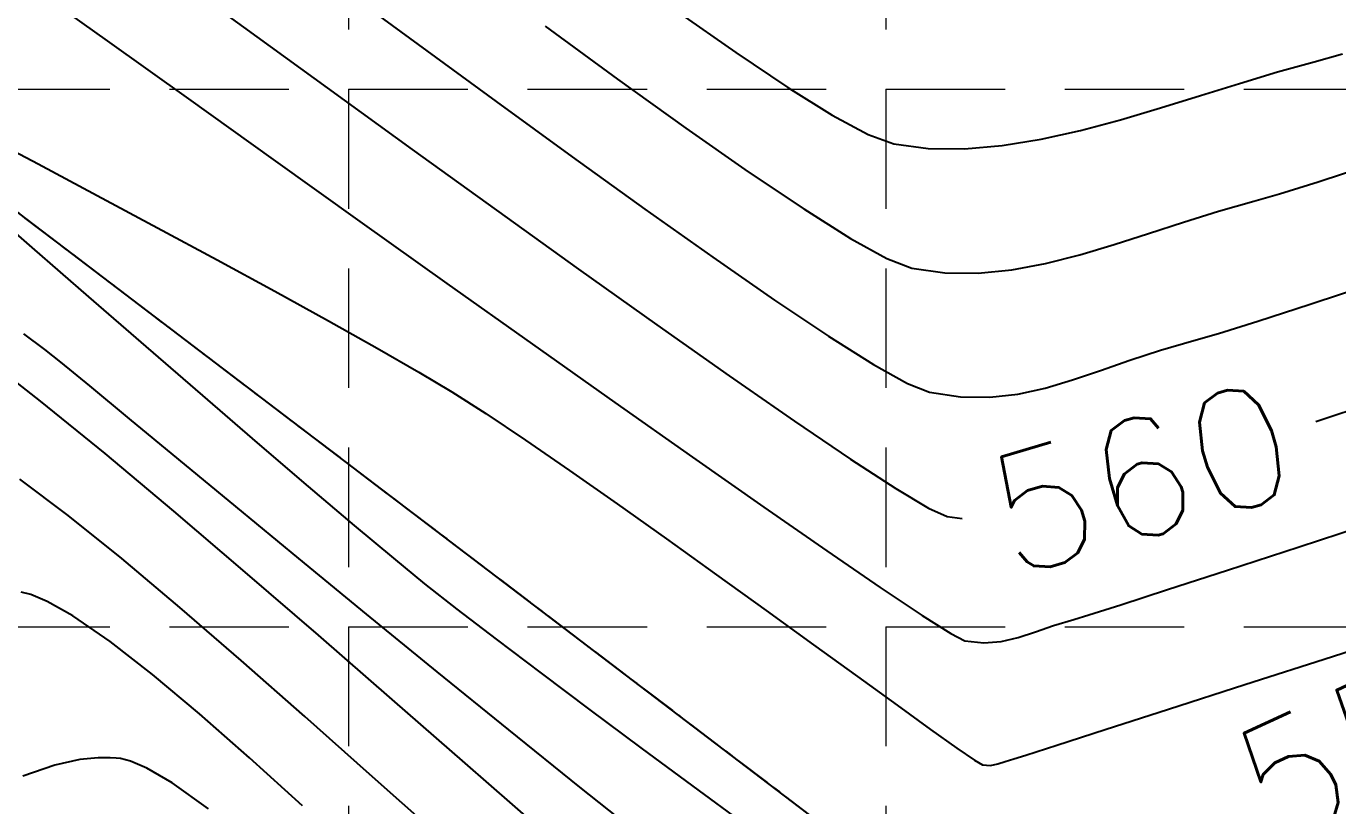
# Model space of a CAD drawing. Header units: inches. Extents: x 2547543 to 2548696, y 7125653 to 7126375.
# Drawn here: x 2548090.79 to 2548134.72, y 7125828.38 to 7125854.49 of the extents above; entities that cross this region are included whole.
import ezdxf

# ---------------------------------------------------------------- set-up
doc = ezdxf.new("R2010")
doc.units = ezdxf.units.IN
doc.header["$MEASUREMENT"] = 0
doc.linetypes.add('CENTER', pattern=[2, 1.25, -0.25, 0.25, -0.25])
doc.linetypes.add('HIDDEN', pattern=[0.375, 0.25, -0.125])
for name, color, linetype in [('CONT-MJR', 6, 'Continuous'), ('CONT-MNR', 14, 'Continuous'), ('GRID', 254, 'HIDDEN'), ('V-AREA', 6, 'Continuous'), ('V-CREEK-CNTR-E', 2, 'CENTER')]:
    doc.layers.add(name, color=color, linetype=linetype)
doc.styles.add('L80', font='simplex', dxfattribs={"height": 3.2})

msp = doc.modelspace()

# ---------------------------------------------------------------- linework, layer by layer
at = {"layer": 'CONT-MJR', "color": 35, "elevation": 560}
for points in [[(2548095.367934962, 7125856.415788596), (2548098.069055076, 7125854.453627482)], [(2548100.869209807, 7125852.421879034), (2548103.710752995, 7125850.365050976)], [(2548091.264466803, 7125841.932611672), (2548089.270622442, 7125843.481566425)], [(2548114.337887086, 7125842.777097179), (2548116.52168014, 7125841.262486967)], [(2548133.988439508, 7125841.251819946), (2548135.88145105, 7125841.876678449)]]:
    msp.add_lwpolyline(points, dxfattribs=at)
at = {"layer": 'CONT-MJR', "color": 35, "extrusion": (-0.5872775416446047, -0.8093856244583725, 0), "elevation": -7264004.926612789}
msp.add_lwpolyline([(-2122460.338840289, 560.0000000000005), (-2122456.879235069, 560.0000000000005)], dxfattribs=at)
at = {"layer": 'CONT-MJR', "color": 35, "extrusion": (-0.5849085321117137, -0.8110992596858418, 0), "elevation": -7270179.556849882}
msp.add_lwpolyline([(-2101205.643675187, 560.0000000000009), (-2101202.160395614, 560.0000000000009)], dxfattribs=at)
at = {"layer": 'CONT-MJR', "color": 35, "extrusion": (0.5828390137095988, 0.8125876470252438, 0), "elevation": 7275512.225916372}
msp.add_lwpolyline([(2082662.516643172, 560), (2082659.13069259, 560)], dxfattribs=at)
at = {"layer": 'CONT-MJR', "color": 35, "extrusion": (-0.5799427815307296, -0.8146572102120011, 0), "elevation": -7282879.699091987}
msp.add_lwpolyline([(-2056747.552002839, 560.0000000000009), (-2056744.336132953, 560.0000000000009)], dxfattribs=at)
at = {"layer": 'CONT-MJR', "color": 35, "extrusion": (-0.5758582473411856, -0.8175495575004234, 0), "elevation": -7293082.265873991}
msp.add_lwpolyline([(-2020268.556122043, 560.0000000000009), (-2020265.583047957, 560.0000000000009)], dxfattribs=at)
at = {"layer": 'CONT-MJR', "color": 35, "extrusion": (-0.6301000482419832, -0.7765139594401703, 0), "elevation": -7138868.162102593}
msp.add_lwpolyline([(-2511362.118795167, 560), (-2511364.908717334, 560)], dxfattribs=at)
at = {"layer": 'CONT-MJR', "color": 35, "extrusion": (0.5607171257787568, 0.828007430436714, 0), "elevation": 7329022.085637598}
msp.add_lwpolyline([(1885721.81788765, 560.0000000000005), (1885719.548216537, 560.0000000000005)], dxfattribs=at)
at = {"layer": 'CONT-MJR', "color": 35, "extrusion": (-0.6413030618805654, -0.7672876793110989, 0), "elevation": -7101669.489954524}
msp.add_lwpolyline([(-2614699.429636928, 560), (-2614702.427246831, 560)], dxfattribs=at)
at = {"layer": 'CONT-MJR', "color": 35, "extrusion": (-0.5449916798304436, -0.8384414522884656, 0), "elevation": -7363302.957619121}
msp.add_lwpolyline([(-1747075.4135432, 560), (-1747073.604031192, 560)], dxfattribs=at)
at = {"layer": 'CONT-MJR', "color": 35, "extrusion": (-0.5126267309951721, -0.8586115738034305, 0), "elevation": -7424562.225442106}
msp.add_lwpolyline([(-1465050.300885005, 560.0000000000009), (-1465049.022787808, 560.0000000000009)], dxfattribs=at)
at = {"layer": 'CONT-MJR', "color": 35, "extrusion": (0.4112374217314148, 0.9115282677831219, 0), "elevation": 7543285.802991353}
msp.add_lwpolyline([(607727.0547067011, 560.0000000000009), (607726.374571946, 560.0000000000009)], dxfattribs=at)
at = {"layer": 'CONT-MJR', "color": 35, "extrusion": (-0.648902997684776, -0.760871145198523, 0), "elevation": -7075311.669705806}
msp.add_lwpolyline([(-2685202.138783126, 560.0000000000009), (-2685205.286085126, 560.0000000000009)], dxfattribs=at)
at = {"layer": 'CONT-MJR', "color": 35, "extrusion": (-0.1361919808488382, -0.9906824639370931, 0), "elevation": -7406476.54858977}
msp.add_lwpolyline([(1553897.418477478, 560.0000000000009), (1553897.926443026, 560.0000000000009)], dxfattribs=at)
at = {"layer": 'CONT-MJR', "color": 35, "extrusion": (0.6538722994289881, 0.7566049273163954, 0), "elevation": 7057573.568301516}
msp.add_lwpolyline([(2731480.072201138, 560.0000000000009), (2731483.310879358, 560.0000000000009)], dxfattribs=at)
at = {"layer": 'CONT-MJR', "color": 35, "extrusion": (-0.6567336045072537, -0.7541226509732419, 0), "elevation": -7047176.172026929}
msp.add_lwpolyline([(-2758191.07569948, 560), (-2758194.347256182, 560)], dxfattribs=at)
at = {"layer": 'CONT-MJR', "color": 35, "extrusion": (-0.6577250475940045, -0.7532580977111792, 0), "elevation": -7043541.809921481}
msp.add_lwpolyline([(-2767455.657473731, 560), (-2767458.903315529, 560)], dxfattribs=at)
at = {"layer": 'CONT-MJR', "color": 35, "extrusion": (-0.6568626948080449, -0.7540102122448431, 0), "elevation": -7046703.884218591}
msp.add_lwpolyline([(-2759391.049612924, 560), (-2759394.211114821, 560)], dxfattribs=at)
at = {"layer": 'CONT-MNR', "color": 35, "extrusion": (-0.5818669886146303, -0.8132839648982032, 0), "elevation": -7277994.28493959}
msp.add_lwpolyline([(-2073978.753923964, 559), (-2073975.624771077, 559)], dxfattribs=at)
at = {"layer": 'CONT-MNR', "color": 35, "extrusion": (-0.5931660802071064, -0.8050801210387303, 0), "elevation": -7248332.113017168}
msp.add_lwpolyline([(-2175390.243422364, 561), (-2175386.996961746, 561)], dxfattribs=at)
at = {"layer": 'CONT-MNR', "color": 35}
for points, elevation in [([(2548112.607644571, 7125854.974133085), (2548114.55471296, 7125853.605707426)], 563), ([(2548103.920697644, 7125853.872798085), (2548106.525449601, 7125851.963964265)], 561), ([(2548132.703889885, 7125852.958069369), (2548133.930106963, 7125853.295047265)], 563), ([(2548116.297288932, 7125852.437911033), (2548117.791280093, 7125851.511650759)], 563), ([(2548106.525449601, 7125851.963964265), (2548109.071292385, 7125850.113055181)], 561), ([(2548117.791280093, 7125851.511650759), (2548118.992594051, 7125850.867833463)], 563), ([(2548089.289549309, 7125850.878176248), (2548091.184168631, 7125849.876596468)], 558), ([(2548118.992594051, 7125850.867833463), (2548119.857138413, 7125850.547365996)], 563), ([(2548121.007434578, 7125850.389721006), (2548122.219985329, 7125850.377611957)], 563), ([(2548134.063655881, 7125849.277274069), (2548135.731321874, 7125849.821129117)], 562), ([(2548132.775995722, 7125848.872828336), (2548134.063655881, 7125849.277274069)], 562), ([(2548131.918093165, 7125848.626946645), (2548132.775995722, 7125848.872828336)], 562), ([(2548090.987990648, 7125847.074909996), (2548089.17442699, 7125848.64907671)], 558), ([(2548095.185212022, 7125847.741895953), (2548097.18509668, 7125846.663069111)], 558), ([(2548118.397697282, 7125847.384943038), (2548119.620722115, 7125846.710065939)], 562), ([(2548126.080350397, 7125846.832051877), (2548127.230374895, 7125847.174002985)], 562), ([(2548092.88100035, 7125845.431362605), (2548090.987990648, 7125847.074909996)], 558), ([(2548120.449927497, 7125846.387840953), (2548121.560834188, 7125846.232088137)], 562), ([(2548121.560834188, 7125846.232088137), (2548122.679095206, 7125846.22138954)], 562), ([(2548122.679095206, 7125846.22138954), (2548123.80494517, 7125846.332988439)], 562), ([(2548091.410515043, 7125843.663724566), (2548090.709531575, 7125844.191438014)], 559), ([(2548129.906079369, 7125843.958846025), (2548130.724968752, 7125844.195677135)], 561), ([(2548102.54296605, 7125843.706445612), (2548103.937428622, 7125842.904679943)], 558), ([(2548128.790326869, 7125843.641802774), (2548129.906079369, 7125843.958846025)], 561), ([(2548119.166861027, 7125843.164769007), (2548120.309244159, 7125842.523841267)], 561), ([(2548120.309244159, 7125842.523841267), (2548121.04271658, 7125842.228315908)], 561), ([(2548124.007707901, 7125842.171545329), (2548124.925887998, 7125842.371846939)], 561), ([(2548124.925887998, 7125842.371846939), (2548125.842897311, 7125842.6425501)], 561), ([(2548110.506397397, 7125841.886894461), (2548113.108275027, 7125840.053699276)], 559), ([(2548121.04271658, 7125842.228315908), (2548122.086464824, 7125842.076253202)], 561), ([(2548122.086464824, 7125842.076253202), (2548123.068014387, 7125842.06517188)], 561), ([(2548123.068014387, 7125842.06517188), (2548124.007707901, 7125842.171545329)], 561), ([(2548095.896515033, 7125839.979955569), (2548094.246598336, 7125841.343094021)], 559), ([(2548107.507231857, 7125840.628292014), (2548108.989350525, 7125839.609267466)], 558), ([(2548108.989350525, 7125839.609267466), (2548110.580857102, 7125838.494587349)], 558), ([(2548110.580857102, 7125838.494587349), (2548112.237700796, 7125837.31908353)], 558), ([(2548133.432873633, 7125837.056198425), (2548136.159015513, 7125837.945434695)], 559), ([(2548103.096898683, 7125836.669770993), (2548101.781160271, 7125837.770844831)], 558), ([(2548117.608649231, 7125836.916403497), (2548119.3951759, 7125835.694522583)], 559), ([(2548113.915830817, 7125836.117587879), (2548115.571196374, 7125834.924932262)], 558), ([(2548106.546045466, 7125833.955460397), (2548105.227819358, 7125834.966484788)], 558), ([(2548115.571196374, 7125834.924932262), (2548117.159746676, 7125833.775948547)], 558), ([(2548125.882051773, 7125834.622644785), (2548126.387363065, 7125834.775203118)], 559), ([(2548093.598318382, 7125833.885560118), (2548092.347053659, 7125834.745605475)], 562), ([(2548124.592763138, 7125834.210782329), (2548125.204765371, 7125834.422227604)], 559), ([(2548134.548386891, 7125833.382655482), (2548137.789348396, 7125834.424926711)], 558), ([(2548121.760983611, 7125834.149843905), (2548122.228294747, 7125833.90926582)], 559), ([(2548117.159746676, 7125833.775948547), (2548118.637430931, 7125832.705468601)], 558), ([(2548100.114119884, 7125831.372455664), (2548097.983594407, 7125833.24933384)], 561), ([(2548131.613439269, 7125832.438595843), (2548134.548386891, 7125833.382655482)], 558), ([(2548096.587169674, 7125831.462182706), (2548095.020720683, 7125832.777080515)], 562), ([(2548109.676781048, 7125831.599348004), (2548108.045635924, 7125832.821268396)], 558), ([(2548102.287633029, 7125829.439030075), (2548100.114119884, 7125831.372455664)], 561), ([(2548124.271575364, 7125830.080514711), (2548125.313573576, 7125830.413707227)], 558), ([(2548093.94893918, 7125829.960603359), (2548093.799447439, 7125829.979968173)], 563), ([(2548094.274881572, 7125829.876909575), (2548093.94893918, 7125829.960603359)], 563), ([(2548113.134496554, 7125829.03407892), (2548111.389671153, 7125830.325138438)], 558), ([(2548121.96477951, 7125830.313370055), (2548122.55849167, 7125829.905223861)], 558), ([(2548123.585914712, 7125829.866463261), (2548123.870037976, 7125829.954544166)], 558), ([(2548122.82108383, 7125829.749740777), (2548123.089018174, 7125829.732351257)], 558), ([(2548123.089018174, 7125829.732351257), (2548123.334768289, 7125829.781828855)], 558), ([(2548123.334768289, 7125829.781828855), (2548123.585914712, 7125829.866463261)], 558)]:
    msp.add_lwpolyline(points, dxfattribs=dict(at, elevation=elevation))
at = {"layer": 'CONT-MNR', "color": 35, "extrusion": (0.5899638481172265, 0.8074296612799867, 0), "elevation": 7256917.979397273}
msp.add_lwpolyline([(2146578.415851851, 562), (2146575.416815504, 562)], dxfattribs=at)
at = {"layer": 'CONT-MNR', "color": 35, "extrusion": (0.5816927351830893, 0.813408606934557, 0), "elevation": 7278438.451856885}
msp.add_lwpolyline([(2072416.320696478, 559.0000000000009), (2072412.975531686, 559.0000000000009)], dxfattribs=at)
at = {"layer": 'CONT-MNR', "color": 35, "extrusion": (-0.5567048785693888, -0.8307103455338943, 0), "elevation": -7338068.114783533}
msp.add_lwpolyline([(-1850252.344063046, 563), (-1850250.246369209, 563)], dxfattribs=at)
at = {"layer": 'CONT-MNR', "color": 35, "extrusion": (0.2745812678511064, -0.9615638966523644, 0), "elevation": -6152293.416175546}
msp.add_lwpolyline([(4406819.423300817, 563), (4406820.41174597, 563)], dxfattribs=at)
at = {"layer": 'CONT-MNR', "color": 35, "extrusion": (0.2884536050747353, -0.9574938734631093, 0), "elevation": -6087942.485904527}
msp.add_lwpolyline([(4495298.097920462, 563.0000000000009), (4495299.42773313, 563.0000000000009)], dxfattribs=at)
at = {"layer": 'CONT-MNR', "color": 35, "extrusion": (-0.5830685304919251, -0.8124229740412238, 0), "elevation": -7274929.558818718}
msp.add_lwpolyline([(-2084716.885814882, 562), (-2084714.073779869, 562)], dxfattribs=at)
at = {"layer": 'CONT-MNR', "color": 35, "extrusion": (-0.2982983173609183, 0.9544726889019115, 0), "elevation": 6041328.349319478}
msp.add_lwpolyline([(-4557750.320361048, 563.0000000000009), (-4557751.690971939, 563.0000000000009)], dxfattribs=at)
at = {"layer": 'CONT-MNR', "color": 35, "extrusion": (0.5813331265001329, 0.8136656537138462, 0), "elevation": 7279353.811651498}
msp.add_lwpolyline([(2069195.47733308, 559.0000000000005), (2069191.985607904, 559.0000000000005)], dxfattribs=at)
at = {"layer": 'CONT-MNR', "color": 35, "extrusion": (0.2962015770270303, -0.955125450276926, 0), "elevation": -6051322.597580878}
msp.add_lwpolyline([(4544471.186114244, 563.0000000000009), (4544472.57963446, 563.0000000000009)], dxfattribs=at)
at = {"layer": 'CONT-MNR', "color": 35, "extrusion": (0.2826482409119085, -0.9592236297701408, 0), "elevation": -6115061.263080696}
msp.add_lwpolyline([(4458333.412713009, 563.0000000000009), (4458334.811360126, 563.0000000000009)], dxfattribs=at)
at = {"layer": 'CONT-MNR', "color": 35, "extrusion": (-0.5729217808599455, -0.819610049362664, 0), "elevation": -7300288.523835478}
msp.add_lwpolyline([(-1994096.367768173, 562), (-1994093.810163231, 562)], dxfattribs=at)
at = {"layer": 'CONT-MNR', "color": 35, "extrusion": (0.2571095585905729, -0.9663822612617435, 0), "elevation": -6231148.424467722}
msp.add_lwpolyline([(4294588.277315282, 563), (4294589.664030389, 563)], dxfattribs=at)
at = {"layer": 'CONT-MNR', "color": 35, "extrusion": (0.1630289748938421, -0.9866212816197829, 0), "elevation": -6615097.783489779}
msp.add_lwpolyline([(3675752.956751942, 563), (3675754.275006759, 563)], dxfattribs=at)
at = {"layer": 'CONT-MNR', "color": 35, "extrusion": (0.2180788229088029, -0.9759311589444775, 0), "elevation": -6398647.683249955}
msp.add_lwpolyline([(4040791.506747395, 563.0000000000005), (4040792.865891601, 563.0000000000005)], dxfattribs=at)
at = {"layer": 'CONT-MNR', "color": 35, "extrusion": (-0.135778146919543, -0.9907392668200322, 0), "elevation": -7405838.939097657}
msp.add_lwpolyline([(1556987.61648391, 563), (1556988.777532234, 563)], dxfattribs=at)
at = {"layer": 'CONT-MNR', "color": 35, "extrusion": (0.08841527449715034, -0.9960837009185491, 0), "elevation": -6872650.490791271}
msp.add_lwpolyline([(3168177.02843796, 563), (3168178.296060462, 563)], dxfattribs=at)
at = {"layer": 'CONT-MNR', "color": 35, "extrusion": (0.4695090241363899, 0.8829276732861503, 0), "elevation": 7487961.857019272}
msp.add_lwpolyline([(1095870.601144261, 558.0000000000009), (1095868.355232696, 558.0000000000009)], dxfattribs=at)
at = {"layer": 'CONT-MNR', "color": 35, "extrusion": (-0.5807898230635598, -0.8140535494829558, 0), "elevation": -7280733.507750805}
msp.add_lwpolyline([(-2064332.089956431, 559.0000000000009), (-2064328.521121296, 559.0000000000009)], dxfattribs=at)
at = {"layer": 'CONT-MNR', "color": 35, "extrusion": (-0.5837173843537251, -0.8119569047697331, 0), "elevation": -7273258.763792131}
msp.add_lwpolyline([(-2090527.834747023, 561.0000000000005), (-2090524.833438236, 561.0000000000005)], dxfattribs=at)
at = {"layer": 'CONT-MNR', "color": 35, "extrusion": (-0.5573982426504451, -0.8302452644190123, 0), "elevation": -7336517.706755531}
msp.add_lwpolyline([(-1856375.660645727, 562), (-1856373.424509516, 562)], dxfattribs=at)
at = {"layer": 'CONT-MNR', "color": 35, "extrusion": (-0.4719219954393853, -0.8816403065993006, 0), "elevation": -7484936.752319829}
msp.add_lwpolyline([(-1116343.15420833, 558), (-1116340.865218247, 558)], dxfattribs=at)
at = {"layer": 'CONT-MNR', "color": 35, "extrusion": (-0.2685309661230972, 0.9632710523175686, 0), "elevation": 6179871.379759938}
msp.add_lwpolyline([(-4368051.499680674, 562), (-4368052.730426515, 562)], dxfattribs=at)
at = {"layer": 'CONT-MNR', "color": 35, "extrusion": (0.5776008083777232, 0.8163193652985336, 0), "elevation": 7288759.278366424}
msp.add_lwpolyline([(2035823.004666244, 561), (2035820.214062618, 561)], dxfattribs=at)
at = {"layer": 'CONT-MNR', "color": 35, "extrusion": (-0.5317572302833748, -0.8468968343554921, 0), "elevation": -7389837.974002238}
msp.add_lwpolyline([(-1631229.312744569, 562), (-1631227.464266523, 562)], dxfattribs=at)
at = {"layer": 'CONT-MNR', "color": 35, "extrusion": (0.2981979774736542, -0.9545040420190068, 0), "elevation": -6041803.57099364}
msp.add_lwpolyline([(4557113.401220703, 562), (4557114.633599542, 562)], dxfattribs=at)
at = {"layer": 'CONT-MNR', "color": 35, "extrusion": (-0.5800427678039287, -0.8145860221722182, 0), "elevation": -7282624.25419709}
msp.add_lwpolyline([(-2057648.324223652, 559), (-2057644.747727201, 559)], dxfattribs=at)
at = {"layer": 'CONT-MNR', "color": 35, "extrusion": (0.3066272078223586, -0.9518296882442069, 0), "elevation": -6001267.75628115}
msp.add_lwpolyline([(4610361.76962769, 562), (4610362.986811735, 562)], dxfattribs=at)
at = {"layer": 'CONT-MNR', "color": 35, "extrusion": (0.3108225713328197, -0.9504679527212132, 0), "elevation": -5980873.911681784}
msp.add_lwpolyline([(4636788.63064812, 562.0000000000009), (4636789.85879467, 562.0000000000009)], dxfattribs=at)
at = {"layer": 'CONT-MNR', "color": 35, "extrusion": (-0.4782936502083311, -0.8781999682136129, 0), "elevation": -7476657.01674784}
msp.add_lwpolyline([(-1170508.34434708, 558.0000000000009), (-1170506.148453475, 558.0000000000009)], dxfattribs=at)
at = {"layer": 'CONT-MNR', "color": 35, "extrusion": (0.5687428358234532, 0.8225154021047245, 0), "elevation": 7310340.165116514}
msp.add_lwpolyline([(1956911.452325561, 561), (1956908.936732608, 561)], dxfattribs=at)
at = {"layer": 'CONT-MNR', "color": 35, "extrusion": (-0.3622082254573387, -0.9320972059882199, 0), "elevation": -7564931.694827599}
msp.add_lwpolyline([(-205945.1127351522, 562.0000000000009), (-205944.2231225921, 562.0000000000009)], dxfattribs=at)
at = {"layer": 'CONT-MNR', "color": 35, "extrusion": (0.2445260738038729, -0.9696427173088358, 0), "elevation": -6286442.21937201}
msp.add_lwpolyline([(4213226.067489188, 562.0000000000005), (4213227.244965883, 562.0000000000005)], dxfattribs=at)
at = {"layer": 'CONT-MNR', "color": 35, "extrusion": (0.1830953935082957, -0.983095151486387, 0), "elevation": -6538835.249423692}
msp.add_lwpolyline([(3809757.796446804, 562), (3809758.949614453, 562)], dxfattribs=at)
at = {"layer": 'CONT-MNR', "color": 35, "extrusion": (0.5790485581278186, 0.8152930561031992, 0), "elevation": 7285129.118492323}
msp.add_lwpolyline([(2048758.566196704, 559), (2048755.051484844, 559)], dxfattribs=at)
at = {"layer": 'CONT-MNR', "color": 35, "extrusion": (0.3134433985789926, -0.9496068849198867, 0), "elevation": -5968055.927147468}
msp.add_lwpolyline([(4653274.529962568, 561), (4653276.782372208, 561)], dxfattribs=at)
at = {"layer": 'CONT-MNR', "color": 35, "extrusion": (0.6552239342990684, 0.7554347065906162, 0), "elevation": 7052682.395099988}
msp.add_lwpolyline([(2744104.136235385, 558.0000000000005), (2744106.680820311, 558.0000000000005)], dxfattribs=at)
at = {"layer": 'CONT-MNR', "color": 35, "extrusion": (-0.4828682043670376, -0.8756930382339196, 0), "elevation": -7470449.438147075}
msp.add_lwpolyline([(-1209491.62119469, 558.0000000000009), (-1209489.561439791, 558.0000000000009)], dxfattribs=at)
at = {"layer": 'CONT-MNR', "color": 35, "extrusion": (-0.5552488185586877, -0.8316842847434244, 0), "elevation": -7341291.885199011}
msp.add_lwpolyline([(-1837389.28175029, 561.0000000000005), (-1837387.105198527, 561.0000000000005)], dxfattribs=at)
at = {"layer": 'CONT-MNR', "color": 35, "extrusion": (0.3091003715626245, -0.9510294213639491, 0), "elevation": -5989259.315540073}
msp.add_lwpolyline([(4625949.757864356, 561.0000000000009), (4625951.605018681, 561.0000000000009)], dxfattribs=at)
at = {"layer": 'CONT-MNR', "color": 35, "extrusion": (-0.4891532881493481, -0.8721978334602082, 0), "elevation": -7461558.179771484}
msp.add_lwpolyline([(-1263182.226374734, 558.0000000000009), (-1263180.362436773, 558.0000000000009)], dxfattribs=at)
at = {"layer": 'CONT-MNR', "color": 35, "extrusion": (-0.3003194310213975, 0.9538386862310546, 0), "elevation": 6031652.696401111}
msp.add_lwpolyline([(-4570535.137442064, 561.0000000000009), (-4570536.517857178, 561.0000000000009)], dxfattribs=at)
at = {"layer": 'CONT-MNR', "color": 35, "extrusion": (-0.5328144549979528, -0.8462320937811533, 0), "elevation": -7387791.906439491}
msp.add_lwpolyline([(-1640453.798552635, 561), (-1640452.024460591, 561)], dxfattribs=at)
at = {"layer": 'CONT-MNR', "color": 35, "extrusion": (-0.6246368754929815, -0.7809153435388279, 0), "elevation": -7156312.509796072}
msp.add_lwpolyline([(-2461220.353255159, 559), (-2461221.042149682, 559)], dxfattribs=at)
at = {"layer": 'CONT-MNR', "color": 35, "extrusion": (-0.6543664759218611, -0.7561775685575475, 0), "elevation": -7055791.028179648}
msp.add_lwpolyline([(-2736098.62468113, 558), (-2736101.139087712, 558)], dxfattribs=at)
at = {"layer": 'CONT-MNR', "color": 35, "extrusion": (-0.5777317122587138, -0.8162267262535666, 0), "elevation": -7288426.84102579}
msp.add_lwpolyline([(-2036992.32131694, 559), (-2036988.937831335, 559)], dxfattribs=at)
at = {"layer": 'CONT-MNR', "color": 35, "extrusion": (0.3125631533539643, -0.9498969813434647, 0), "elevation": -5972366.195017392}
msp.add_lwpolyline([(4647734.914821289, 561.0000000000009), (4647736.00499504, 561.0000000000009)], dxfattribs=at)
at = {"layer": 'CONT-MNR', "color": 35, "extrusion": (0.633805211562585, 0.7734926979591386, 0), "elevation": 7126781.664337947}
msp.add_lwpolyline([(2545464.816287077, 559.0000000000009), (2545466.062236478, 559.0000000000009)], dxfattribs=at)
at = {"layer": 'CONT-MNR', "color": 35, "extrusion": (0.3298616128215372, -0.9440292984790114, 0), "elevation": -5886475.321700854}
msp.add_lwpolyline([(4756048.387229918, 561), (4756049.420773732, 561)], dxfattribs=at)
at = {"layer": 'CONT-MNR', "color": 35, "extrusion": (-0.5137415338457364, -0.8579450077958553, 0), "elevation": -7422648.171620614}
msp.add_lwpolyline([(-1474708.411332184, 558), (-1474707.117621307, 558)], dxfattribs=at)
at = {"layer": 'CONT-MNR', "color": 35, "extrusion": (0.3212466387571923, -0.9469955633936235, 0), "elevation": -5929564.505774944}
msp.add_lwpolyline([(4702216.865424282, 561.0000000000009), (4702217.854004584, 561.0000000000009)], dxfattribs=at)
at = {"layer": 'CONT-MNR', "color": 35, "extrusion": (0.6363028220070913, 0.7714393810960211, 0), "elevation": 7118514.195355447}
msp.add_lwpolyline([(2568492.707215376, 559.0000000000009), (2568494.436945878, 559.0000000000009)], dxfattribs=at)
at = {"layer": 'CONT-MNR', "color": 35, "extrusion": (-0.6529355505083038, -0.7574134715480167, 0), "elevation": -7060951.741432993}
msp.add_lwpolyline([(-2722750.459355202, 558), (-2722752.87576319, 558)], dxfattribs=at)
at = {"layer": 'CONT-MNR', "color": 35, "extrusion": (-0.5386604675901052, -0.8425229377622958, 0), "elevation": -7376248.994395407}
msp.add_lwpolyline([(-1691572.562767135, 558.0000000000009), (-1691571.220144368, 558.0000000000009)], dxfattribs=at)
at = {"layer": 'CONT-MNR', "color": 35, "extrusion": (0.5558909228783179, 0.8312552447121715, 0), "elevation": 7339862.2290391}
msp.add_lwpolyline([(1843063.992070029, 558), (1843062.393668122, 558)], dxfattribs=at)
at = {"layer": 'CONT-MNR', "color": 35, "extrusion": (0.6507235833204069, 0.7593147029464461, 0), "elevation": 7068863.30285916}
msp.add_lwpolyline([(2702141.558351093, 558.0000000000009), (2702143.808951649, 558.0000000000009)], dxfattribs=at)
at = {"layer": 'CONT-MNR', "color": 35, "extrusion": (-0.5735264792901754, -0.8191870223294654, 0), "elevation": -7298806.035008069}
msp.add_lwpolyline([(-1999476.768256563, 559), (-1999473.855516415, 559)], dxfattribs=at)
at = {"layer": 'CONT-MNR', "color": 35, "extrusion": (-0.6366663444647637, -0.771139394549309, 0), "elevation": -7117302.827578088}
msp.add_lwpolyline([(-2571842.887096662, 559), (-2571845.364386996, 559)], dxfattribs=at)
at = {"layer": 'CONT-MNR', "color": 35, "extrusion": (-0.5996980153494451, -0.8002263994557645, 0), "elevation": -7230369.597482983}
msp.add_lwpolyline([(-2234300.32888066, 561), (-2234302.350993753, 561)], dxfattribs=at)
at = {"layer": 'CONT-MNR', "color": 35, "extrusion": (-0.6473077705237945, -0.7622287387782716, 0), "elevation": -7080924.419840192}
msp.add_lwpolyline([(-2670373.753627353, 558), (-2670375.770633748, 558)], dxfattribs=at)
at = {"layer": 'CONT-MNR', "color": 35, "extrusion": (0.6358261335183415, 0.7718323185350017, 0), "elevation": 7120099.552255654}
msp.add_lwpolyline([(2564087.300517458, 559.0000000000009), (2564090.041579979, 559.0000000000009)], dxfattribs=at)
at = {"layer": 'CONT-MNR', "color": 35, "extrusion": (0.5700028899330646, 0.821642687223561, 0), "elevation": 7307326.193530018}
msp.add_lwpolyline([(1968108.009463415, 559.0000000000005), (1968105.436209482, 559.0000000000005)], dxfattribs=at)
at = {"layer": 'CONT-MNR', "color": 35, "extrusion": (0.6264314136880272, 0.779476544833018, 0), "elevation": 7150628.656316321}
msp.add_lwpolyline([(2477668.434104079, 561.0000000000009), (2477670.73989066, 561.0000000000009)], dxfattribs=at)
at = {"layer": 'CONT-MNR', "color": 35, "extrusion": (-0.5821462122149252, -0.8130841208656182, 0), "elevation": -7277279.059494462}
msp.add_lwpolyline([(-2076449.605506359, 558), (-2076447.541599345, 558)], dxfattribs=at)
at = {"layer": 'CONT-MNR', "color": 35, "extrusion": (-0.3097566649393119, 0.9508158646792106, 0), "elevation": 5986057.608165173}
msp.add_lwpolyline([(-4630078.69215786, 559.0000000000009), (-4630081.214724736, 559.0000000000009)], dxfattribs=at)
at = {"layer": 'CONT-MNR', "color": 35, "extrusion": (-0.6433629118076978, -0.7655613389600604, 0), "elevation": -7094614.220761003}
msp.add_lwpolyline([(-2633774.239254055, 561), (-2633776.776506244, 561)], dxfattribs=at)
at = {"layer": 'CONT-MNR', "color": 35, "extrusion": (0.6344982824557943, 0.7729242715561773, 0), "elevation": 7124497.133935288}
msp.add_lwpolyline([(2551839.91382505, 559.0000000000009), (2551842.845328438, 559.0000000000009)], dxfattribs=at)
at = {"layer": 'CONT-MNR', "color": 35, "extrusion": (0.6318108554661432, 0.7751225986353001, 0), "elevation": 7133316.234391095}
msp.add_lwpolyline([(2527087.321467073, 558.0000000000009), (2527088.668181262, 558.0000000000009)], dxfattribs=at)
at = {"layer": 'CONT-MNR', "color": 35, "extrusion": (0.3089556550446744, -0.9510764444648581, 0), "elevation": -5989955.535225588}
msp.add_lwpolyline([(4625032.702113926, 559.0000000000009), (4625034.818232902, 559.0000000000009)], dxfattribs=at)
at = {"layer": 'CONT-MNR', "color": 35, "extrusion": (-0.6170627087112773, -0.7869139810156517, 0), "elevation": -7179759.875496657}
msp.add_lwpolyline([(-2391947.397378513, 558), (-2391948.778790075, 558)], dxfattribs=at)
at = {"layer": 'CONT-MNR', "color": 35, "extrusion": (-0.5549907195712017, -0.831856538827363, 0), "elevation": -7341855.633780046}
msp.add_lwpolyline([(-1835102.899059345, 559.0000000000009), (-1835101.2127432, 559.0000000000009)], dxfattribs=at)
at = {"layer": 'CONT-MNR', "color": 35, "extrusion": (0.2446683654526594, 0.9696068228651881, 0), "elevation": 7532695.917103943}
msp.add_lwpolyline([(-727179.8426520799, 562.0000000000009), (-727179.5107059225, 562.0000000000009)], dxfattribs=at)
at = {"layer": 'CONT-MNR', "color": 35, "extrusion": (-0.3779188712456919, -0.9258387153043354, 0), "elevation": -7560345.990378837}
msp.add_lwpolyline([(-333865.8562611965, 562), (-333866.4536555083, 562)], dxfattribs=at)
at = {"layer": 'CONT-MNR', "color": 35, "extrusion": (0.4882630923045202, 0.8726964837176941, 0), "elevation": 7462830.37489317}
msp.add_lwpolyline([(1255570.876678629, 562), (1255571.861657554, 562)], dxfattribs=at)
at = {"layer": 'CONT-MNR', "color": 35, "extrusion": (0.3072818592435907, -0.9516185469923347, 0), "elevation": -5998083.516383421}
msp.add_lwpolyline([(4614485.207389851, 559.0000000000009), (4614486.855555285, 559.0000000000009)], dxfattribs=at)
at = {"layer": 'CONT-MNR', "color": 35, "extrusion": (-0.6542639748101987, -0.7562662568603467, 0), "elevation": -7056155.953437037}
msp.add_lwpolyline([(-2735135.461377491, 561.0000000000009), (-2735138.176684617, 561.0000000000009)], dxfattribs=at)
at = {"layer": 'CONT-MNR', "color": 35, "extrusion": (0.6326761076429199, 0.774416517655586, 0), "elevation": 7130487.545492239}
msp.add_lwpolyline([(2535049.952956828, 559), (2535053.001580596, 559)], dxfattribs=at)
at = {"layer": 'CONT-MNR', "color": 35, "extrusion": (0.3033610242836521, -0.9528756943828369, 0), "elevation": -6017032.528604379}
msp.add_lwpolyline([(4589748.237015497, 559.0000000000009), (4589749.355732513, 559.0000000000009)], dxfattribs=at)
at = {"layer": 'CONT-MNR', "color": 35, "extrusion": (-0.5343421062354192, -0.8452683085884007, 0), "elevation": -7384810.52782831}
msp.add_lwpolyline([(-1653787.796652109, 559), (-1653786.657327956, 559)], dxfattribs=at)
at = {"layer": 'CONT-MNR', "color": 35, "extrusion": (-0.2837495598346608, 0.9588984238664887, 0), "elevation": 6109921.990951842}
msp.add_lwpolyline([(-4465345.623425745, 559), (-4465346.329742895, 559)], dxfattribs=at)
at = {"layer": 'CONT-MNR', "color": 35, "extrusion": (-0.6032285060274822, -0.7975684105553905, 0), "elevation": -7220430.566708037}
msp.add_lwpolyline([(-2266215.003094087, 558.0000000000009), (-2266216.883297011, 558.0000000000009)], dxfattribs=at)
at = {"layer": 'CONT-MNR', "color": 35, "extrusion": (-0.1121337644099917, -0.9936931210787588, 0), "elevation": -7366622.675222673}
msp.add_lwpolyline([(1733004.949118025, 559.0000000000005), (1733005.588667718, 559.0000000000005)], dxfattribs=at)
at = {"layer": 'CONT-MNR', "color": 35, "extrusion": (0.2322056380779886, -0.9726667166325751, 0), "elevation": -6339372.817106}
msp.add_lwpolyline([(4133133.674686967, 559), (4133134.257444717, 559)], dxfattribs=at)
at = {"layer": 'CONT-MNR', "color": 35, "extrusion": (0.3132816571901226, -0.9496602567593374, 0), "elevation": -5968840.851088276}
msp.add_lwpolyline([(4652245.199761661, 559.0000000000009), (4652245.805434179, 559.0000000000009)], dxfattribs=at)
at = {"layer": 'CONT-MNR', "color": 35, "extrusion": (-0.6146889694365996, -0.7887695930073441, 0), "elevation": -7186926.121729517}
msp.add_lwpolyline([(-2370310.933683272, 562), (-2370312.737001141, 562)], dxfattribs=at)
at = {"layer": 'CONT-MNR', "color": 35, "extrusion": (0.08178778782439415, -0.9966497668503174, 0), "elevation": -6893555.300673161}
msp.add_lwpolyline([(3122392.244100561, 559), (3122392.833013626, 559)], dxfattribs=at)
at = {"layer": 'CONT-MNR', "color": 35, "extrusion": (-0.6302828281683258, -0.7763656075046969, 0), "elevation": -7138278.107690945}
msp.add_lwpolyline([(-2513026.266255669, 559.0000000000005), (-2513029.358695704, 559.0000000000005)], dxfattribs=at)
at = {"layer": 'CONT-MNR', "color": 35, "extrusion": (-0.5862197869421278, -0.8101520606636301, 0), "elevation": -7266765.6150177}
msp.add_lwpolyline([(-2112940.565454979, 558), (-2112938.932715297, 558)], dxfattribs=at)
at = {"layer": 'CONT-MNR', "color": 35, "extrusion": (0.3061882431279668, -0.9519709868321667, 0), "elevation": -6003377.796592951}
msp.add_lwpolyline([(4607590.79051688, 558.0000000000009), (4607593.48182196, 558.0000000000009)], dxfattribs=at)
at = {"layer": 'CONT-MNR', "color": 35, "extrusion": (-0.5842290787824641, -0.8115888019834882, 0), "elevation": -7271931.028732311}
msp.add_lwpolyline([(-2095092.492074746, 558.0000000000009), (-2095091.107383648, 558.0000000000009)], dxfattribs=at)
at = {"layer": 'CONT-MNR', "color": 35, "extrusion": (-0.6601005717095917, -0.7511772329009117, 0), "elevation": -7034762.37384263}
msp.add_lwpolyline([(-2789691.037556514, 562.0000000000009), (-2789693.278578629, 562.0000000000009)], dxfattribs=at)
at = {"layer": 'CONT-MNR', "color": 35, "extrusion": (-0.5968602235598965, -0.8023452333827567, 0), "elevation": -7238242.328963769}
msp.add_lwpolyline([(-2208659.653281057, 558), (-2208661.788135274, 558)], dxfattribs=at)
at = {"layer": 'CONT-MNR', "color": 35, "extrusion": (0.3060408531329143, -0.9520183801868943, 0), "elevation": -6004091.082386667}
msp.add_lwpolyline([(4606659.04940155, 558), (4606661.278614491, 558)], dxfattribs=at)
at = {"layer": 'CONT-MNR', "color": 35, "extrusion": (0.627166050918477, 0.7788855786155773, 0), "elevation": 7148293.113983109}
msp.add_lwpolyline([(2484392.419673189, 559.0000000000005), (2484395.482650138, 559.0000000000005)], dxfattribs=at)
at = {"layer": 'CONT-MNR', "color": 35, "extrusion": (0.5793049638850224, 0.8151108874369015, 0), "elevation": 7284481.573237069}
msp.add_lwpolyline([(2051027.99689507, 558.0000000000009), (2051026.916328751, 558.0000000000009)], dxfattribs=at)
at = {"layer": 'CONT-MNR', "color": 35, "extrusion": (0.305647082089082, -0.9521448740661423, 0), "elevation": -6005995.834984866}
msp.add_lwpolyline([(4604173.729208512, 558.0000000000009), (4604175.425977241, 558.0000000000009)], dxfattribs=at)
at = {"layer": 'CONT-MNR', "color": 35, "extrusion": (0.1001767412539936, -0.9949696580859794, 0), "elevation": -6834724.955582731}
msp.add_lwpolyline([(3249117.846035276, 563.0000000000009), (3249117.228162013, 563.0000000000009)], dxfattribs=at)
at = {"layer": 'CONT-MNR', "color": 35, "extrusion": (0.004193705478434119, -0.9999912063785162, 0), "elevation": -7115081.37567425}
msp.add_lwpolyline([(2577954.826285481, 563.0000000000009), (2577954.424233226, 563.0000000000009)], dxfattribs=at)
at = {"layer": 'CONT-MNR', "color": 35, "extrusion": (-0.05860840051931349, -0.9982810503002487, 0), "elevation": -7262920.738622427}
msp.add_lwpolyline([(2126080.256877434, 563.0000000000005), (2126080.058070123, 563.0000000000005)], dxfattribs=at)
at = {"layer": 'CONT-MNR', "color": 35, "extrusion": (-0.6702915946546474, -0.7420978224838893, 0), "elevation": -6996031.766807792}
msp.add_lwpolyline([(-2885443.374859764, 562.0000000000009), (-2885445.764396087, 562.0000000000009)], dxfattribs=at)
at = {"layer": 'CONT-MNR', "color": 35, "extrusion": (0.2993358156416174, -0.954147823701426, 0), "elevation": -6036350.406201054}
msp.add_lwpolyline([(4564302.966685338, 558), (4564303.387518859, 558)], dxfattribs=at)
at = {"layer": 'CONT-MNR', "color": 35, "extrusion": (0.3313337599795302, -0.9435136138380977, 0), "elevation": -5879048.553890092}
msp.add_lwpolyline([(4765187.213266088, 563.0000000000005), (4765186.077574805, 563.0000000000005)], dxfattribs=at)
at = {"layer": 'CONT-MNR', "color": 35, "extrusion": (0.2150785559316161, -0.97659675136587, 0), "elevation": -6411022.285124039}
msp.add_lwpolyline([(4021072.150614494, 563.0000000000009), (4021071.292095518, 563.0000000000009)], dxfattribs=at)
at = {"layer": 'CONT-MNR', "color": 35, "extrusion": (-0.3869542359184321, -0.9220989205637226, 0), "elevation": -7556715.910803974}
msp.add_lwpolyline([(-407774.4751973641, 563), (-407775.0749413809, 563)], dxfattribs=at)
at = {"layer": 'CONT-MNR', "color": 35, "extrusion": (0.5017895060819049, 0.8649897638620229, 0), "elevation": 7442376.94695202}
msp.add_lwpolyline([(1371589.61425587, 563.0000000000009), (1371590.59441861, 563.0000000000009)], dxfattribs=at)
at = {"layer": 'CONT-MNR', "color": 35, "extrusion": (-0.5094941530261468, -0.8604741181651946, 0), "elevation": -7429845.748638203}
msp.add_lwpolyline([(-1437975.160675459, 558), (-1437974.855503979, 558)], dxfattribs=at)
at = {"layer": 'CONT-MNR', "color": 35, "extrusion": (-0.5825480992843586, -0.8127962303186337, 0), "elevation": -7276235.366148083}
msp.add_lwpolyline([(-2080054.171140222, 563.0000000000009), (-2080055.669176512, 563.0000000000009)], dxfattribs=at)
at = {"layer": 'CONT-MNR', "color": 35, "extrusion": (-0.6655487769525653, -0.7463543565203761, 0), "elevation": -7014280.206725442}
msp.add_lwpolyline([(-2840796.90052647, 561.0000000000009), (-2840799.824684604, 561.0000000000009)], dxfattribs=at)
at = {"layer": 'CONT-MNR', "color": 35, "extrusion": (-0.6230645712650692, -0.7821704034507286, 0), "elevation": -7161249.195461123}
msp.add_lwpolyline([(-2446792.923909928, 559), (-2446795.884183104, 559)], dxfattribs=at)
at = {"layer": 'CONT-MNR', "color": 35, "extrusion": (-0.5931930055445359, -0.8050602823224111, 0), "elevation": -7248244.822676329}
msp.add_lwpolyline([(-2175605.117154427, 558), (-2175607.262274552, 558)], dxfattribs=at)
at = {"layer": 'GRID', "color": 252, "linetype": 'HIDDEN', "lineweight": 0, "ltscale": 16}
for p, q in [((2548101.583313594, 7126356.376313465), (2548101.583313594, 7125726.296813901)), ((2548119.583313594, 7126356.376313465), (2548119.583313594, 7125726.296813901)), ((2547561.583313602, 7125852.376313472), (2548677.583313586, 7125852.376313472)), ((2547561.583313602, 7125834.376313472), (2548677.583313586, 7125834.376313472))]:
    msp.add_line(p, q, dxfattribs=at)
at = {"layer": 'V-AREA', "color": 5}
msp.add_line((2548082.783099998, 7125854.1128), (2548122.543499999, 7125823.8797), dxfattribs=at)
at = {"layer": 'V-CREEK-CNTR-E', "color": 5}
msp.add_line((2548082.7831, 7125854.1128), (2548122.5435, 7125823.8797), dxfattribs=at)

# ---------------------------------------------------------------- texts
at = {"layer": 'CONT-MJR', "color": 35, "insert": (2548122.642380476, 7125839.827608552, 560), "char_height": 4, "width": 15.04761904761904, "attachment_point": 1, "rotation": 16.425930484445374, "style": 'L80'}
msp.add_mtext('\\Fsimplex.shx;\\W1.0000000000;\\T1.0000000000;\\o\\l560', dxfattribs=at)
at = {"layer": 'CONT-MNR', "color": 35, "insert": (2548130.807201851, 7125830.44589449, 557), "char_height": 4, "width": 15.04761904761905, "attachment_point": 1, "rotation": 24.941334209050467, "style": 'L80'}
msp.add_mtext('\\Fsimplex.shx;\\W1.0000000000;\\T1.0000000000;\\o\\l557', dxfattribs=at)

doc.saveas('drawing.dxf')
